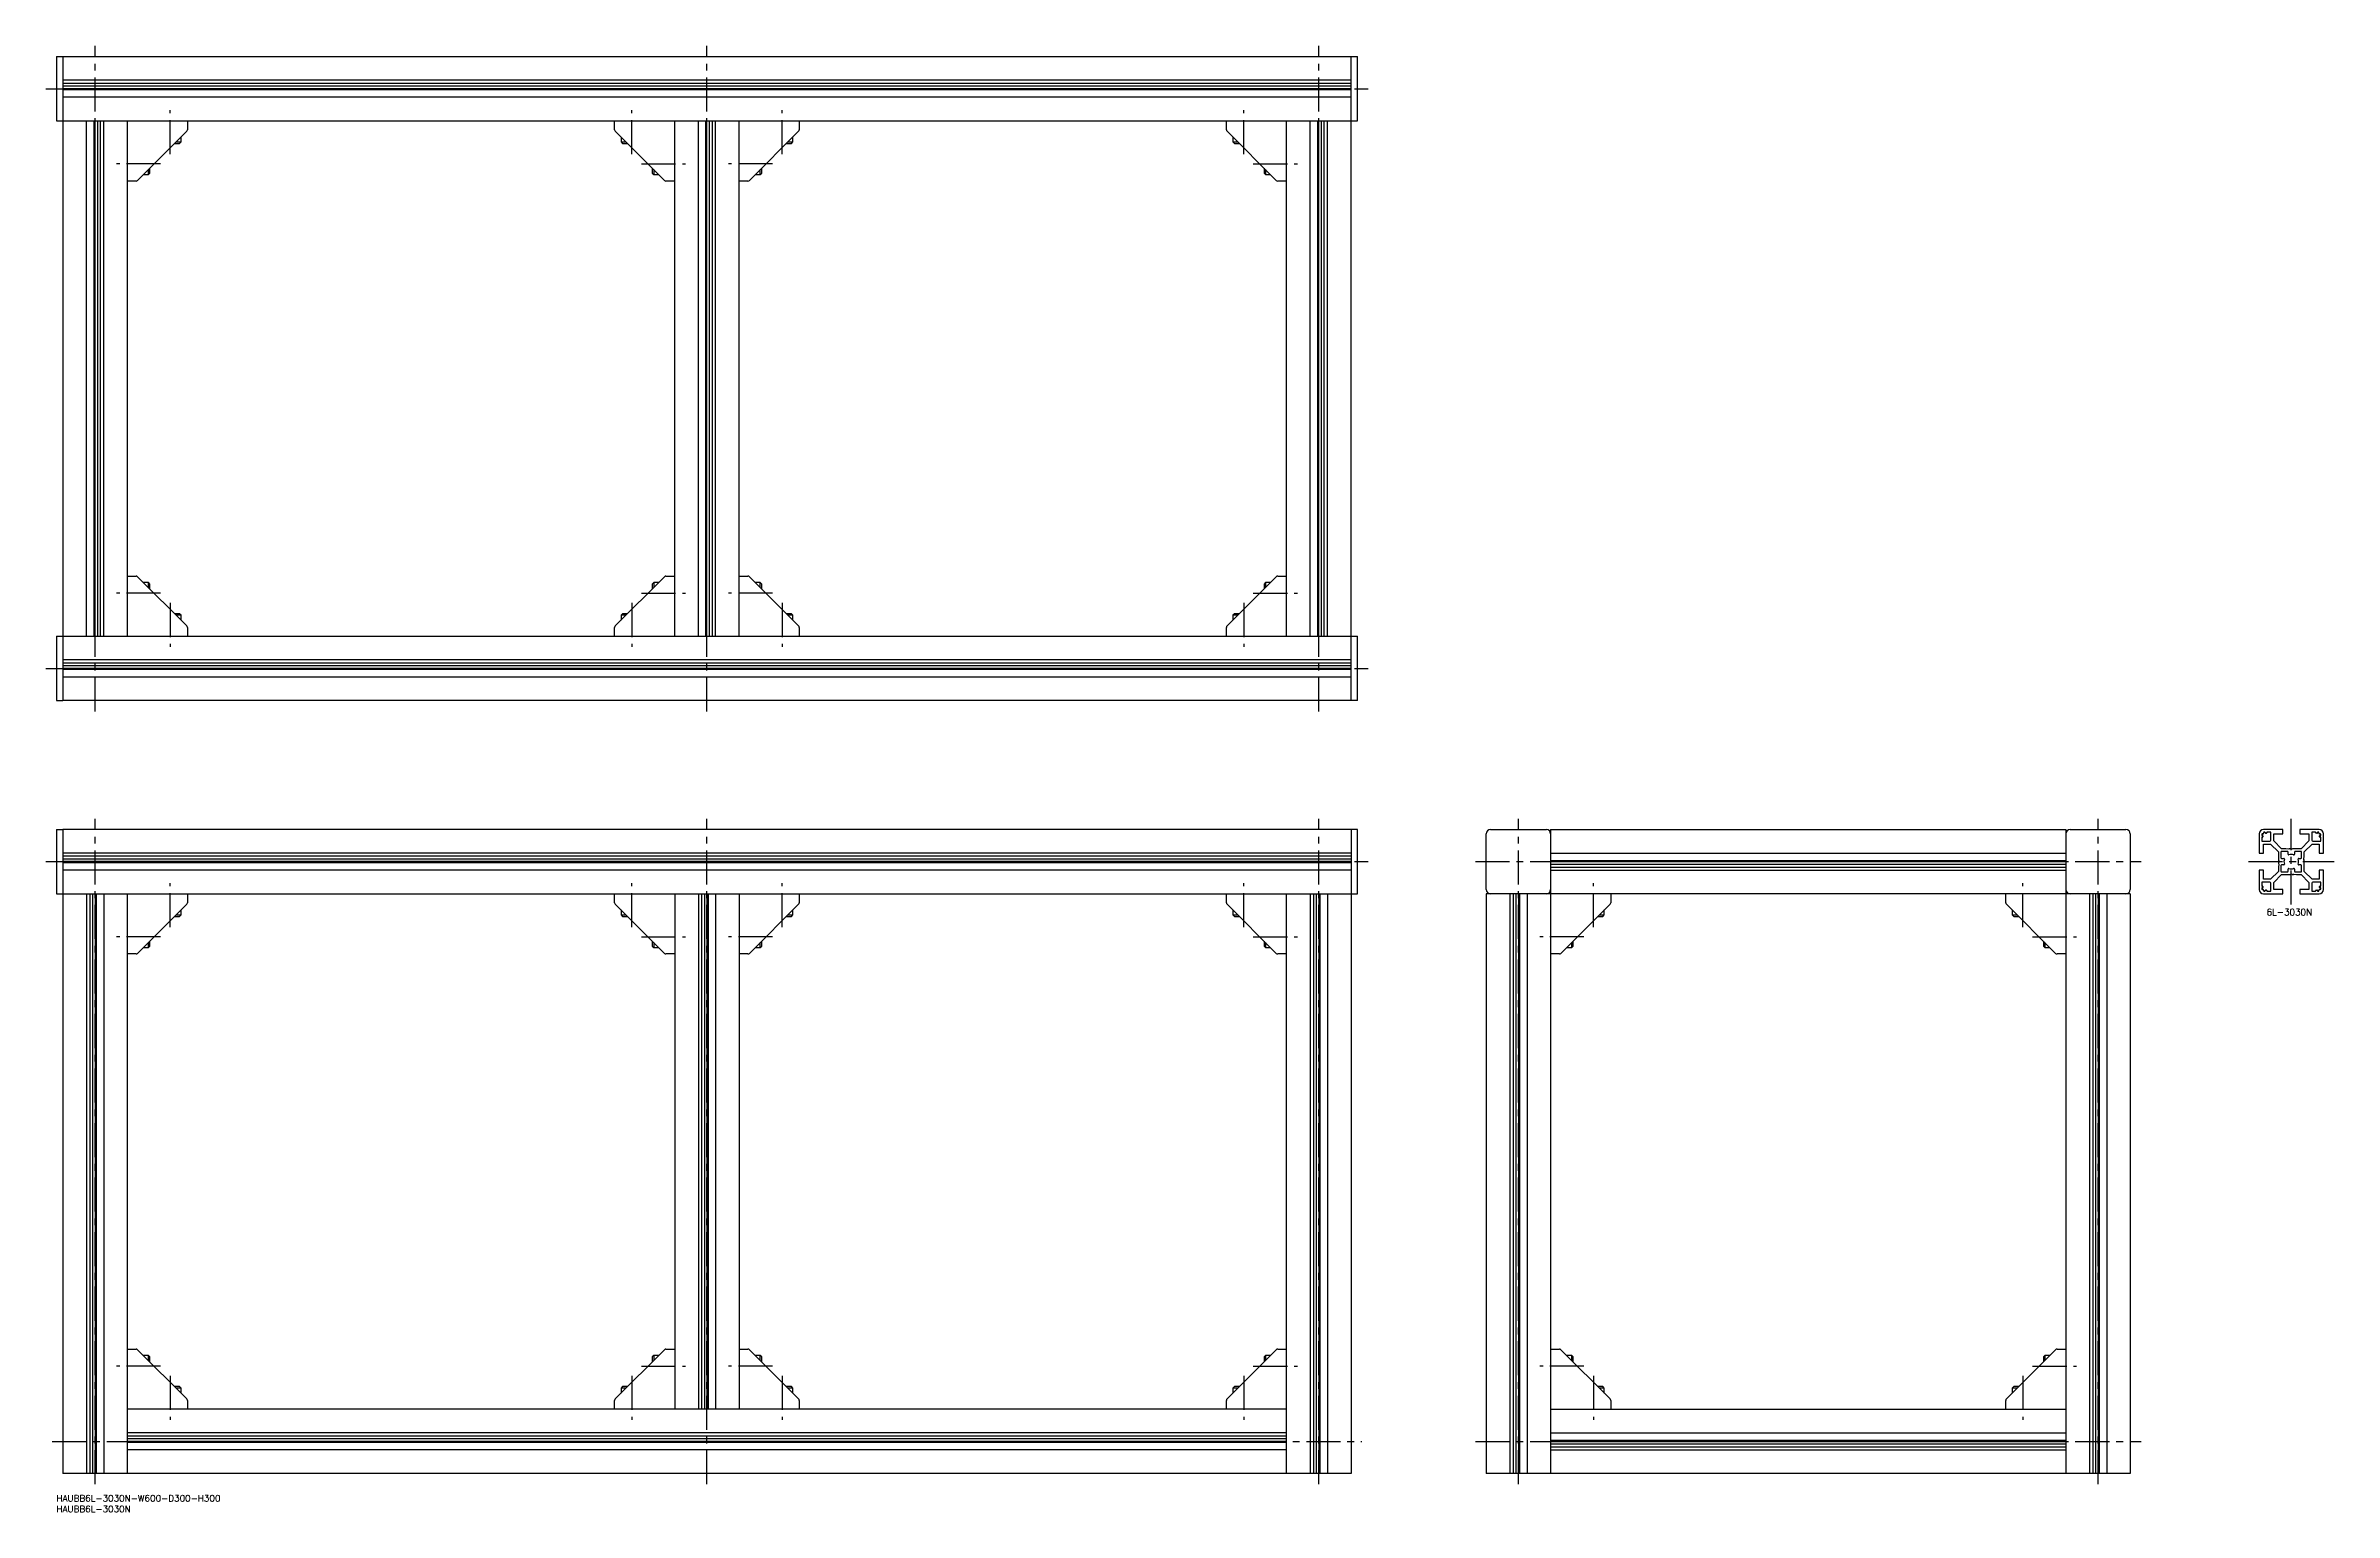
# Model space of a CAD drawing. Extents: x -5 to 1061, y -8 to 675.
import ezdxf

# ---------------------------------------------------------------- set-up
doc = ezdxf.new("R2010")
doc.units = 0
doc.header["$LTSCALE"] = 0.5
doc.linetypes.add('CENTER', pattern=[50.8, 31.75, -6.35, 6.35, -6.35])
for name, color, linetype in [('MSM_CENTER', 1, 'CENTER'), ('MSM_CONTINUOUS', 7, 'CONTINUOUS'), ('MSM_PART_NUMBER', 7, 'CONTINUOUS')]:
    doc.layers.add(name, color=color, linetype=linetype)
doc.styles.get("Standard").update_dxf_attribs({"font": 'txt.shx', "height": 3, "bigfont": 'bigfont.shx'})

# ---------------------------------------------------------------- blocks, each defined once
blk = doc.blocks.new('*U8')
at = {"layer": 'MSM_PART_NUMBER'}
blk.add_text('HAUBB6L-3030N-W600-D300-H300', height=3, dxfattribs=at).set_placement((0, -3))
blk = doc.blocks.new('*U9')
at = {"layer": 'MSM_PART_NUMBER'}
blk.add_text('HAUBB6L-3030N', height=3, dxfattribs=at).set_placement((0, -8))
blk = doc.blocks.new('*U10')
at = {"layer": 'MSM_PART_NUMBER'}
blk.add_text('6L-3030N', height=3, dxfattribs=at).set_placement((1029.5, 270))

msp = doc.modelspace()

# ---------------------------------------------------------------- linework, layer by layer
at = {"layer": 'MSM_CENTER'}
for p, q in [((18, 365), (18, 675)), ((303, 365), (303, 675)), ((588, 365), (588, 675)), ((-5, 655), (611, 655)), ((53, 624.5), (53, 645)), ((268, 624.5), (268, 645)), ((338, 624.5), (338, 645)), ((553, 624.5), (553, 645)), ((48.5, 620), (28, 620)), ((272.5, 620), (293, 620)), ((333.5, 620), (313, 620)), ((557.5, 620), (578, 620)), ((48.5, 420), (28, 420)), ((272.5, 420), (293, 420)), ((333.5, 420), (313, 420)), ((557.5, 420), (578, 420)), ((53, 415.5), (53, 395)), ((268, 415.5), (268, 395)), ((338, 415.5), (338, 395)), ((553, 415.5), (553, 395)), ((-5, 385), (611, 385)), ((18, 5), (18, 315)), ((303, 5), (303, 315)), ((588, 5), (588, 315)), ((681, 5), (681, 315)), ((951, 5), (951, 315)), ((1041, 275), (1041, 315)), ((-5, 295), (611, 295)), ((661, 295), (971, 295)), ((1021, 295), (1061, 295)), ((53, 264.5), (53, 285)), ((268, 264.5), (268, 285)), ((338, 264.5), (338, 285)), ((553, 264.5), (553, 285)), ((716, 264.5), (716, 285)), ((916, 264.5), (916, 285)), ((48.5, 260), (28, 260)), ((272.5, 260), (293, 260)), ((333.5, 260), (313, 260)), ((557.5, 260), (578, 260)), ((711.5, 260), (691, 260)), ((920.5, 260), (941, 260)), ((48.5, 60), (28, 60)), ((53, 55.5), (53, 35)), ((268, 55.5), (268, 35)), ((272.5, 60), (293, 60)), ((333.5, 60), (313, 60)), ((338, 55.5), (338, 35)), ((553, 55.5), (553, 35)), ((557.5, 60), (578, 60)), ((711.5, 60), (691, 60)), ((716, 55.5), (716, 35)), ((916, 55.5), (916, 35)), ((920.5, 60), (941, 60)), ((-2, 25), (608, 25)), ((661, 25), (971, 25))]:
    msp.add_line(p, q, dxfattribs=at)
at = {"layer": 'MSM_CONTINUOUS'}
for p, q in [((0, 670), (606, 670)), ((0, 670), (0, 640)), ((3, 670), (3, 370)), ((603, 370), (603, 670)), ((606, 640), (606, 670)), ((603, 659), (3, 659)), ((603, 657.5), (3, 657.5)), ((603, 656.2), (3, 656.2)), ((603, 655), (3, 655)), ((603, 654.5), (3, 654.5)), ((603, 651), (3, 651)), ((0, 640), (606, 640)), ((14, 400), (14, 640)), ((17.5, 400), (17.5, 640)), ((18, 400), (18, 640)), ((19.2, 400), (19.2, 640)), ((20.5, 400), (20.5, 640)), ((22, 400), (22, 640)), ((33, 400), (33, 640)), ((61, 640), (61, 635.9)), ((260, 635.9), (260, 640)), ((288, 400), (288, 640)), ((299, 400), (299, 640)), ((302.5, 400), (302.5, 640)), ((303, 400), (303, 640)), ((304.2, 400), (304.2, 640)), ((305.5, 400), (305.5, 640)), ((307, 400), (307, 640)), ((318, 400), (318, 640)), ((346, 640), (346, 635.9)), ((545, 635.9), (545, 640)), ((573, 400), (573, 640)), ((584, 400), (584, 640)), ((587.5, 400), (587.5, 640)), ((588, 400), (588, 640)), ((589.2, 400), (589.2, 640)), ((590.5, 400), (590.5, 640)), ((592, 400), (592, 640)), ((60.7, 635.2), (37.8, 612.3)), ((55, 629.5), (57.3, 629.5)), ((55.7, 630.2), (58, 630.2)), ((57.3, 629.5), (58, 630.2)), ((58, 630.2), (58, 632.5)), ((283.2, 612.3), (260.3, 635.2)), ((263, 632.5), (263, 630.2)), ((263, 630.2), (263.7, 629.5)), ((263, 630.2), (265.3, 630.2)), ((263.7, 629.5), (266, 629.5)), ((345.7, 635.2), (322.8, 612.3)), ((340, 629.5), (342.3, 629.5)), ((340.7, 630.2), (343, 630.2)), ((342.3, 629.5), (343, 630.2)), ((343, 630.2), (343, 632.5)), ((568.2, 612.3), (545.3, 635.2)), ((548, 632.5), (548, 630.2)), ((548, 630.2), (548.7, 629.5)), ((548, 630.2), (550.3, 630.2)), ((548.7, 629.5), (551, 629.5)), ((37.1, 612), (33, 612)), ((40.5, 615), (42.8, 615)), ((42.8, 615), (42.8, 617.3)), ((42.8, 615), (43.5, 615.7)), ((43.5, 615.7), (43.5, 618)), ((277.5, 618), (277.5, 615.7)), ((277.5, 615.7), (278.2, 615)), ((278.2, 617.3), (278.2, 615)), ((278.2, 615), (280.5, 615)), ((288, 612), (283.9, 612)), ((322.1, 612), (318, 612)), ((325.5, 615), (327.8, 615)), ((327.8, 615), (327.8, 617.3)), ((327.8, 615), (328.5, 615.7)), ((328.5, 615.7), (328.5, 618)), ((562.5, 618), (562.5, 615.7)), ((562.5, 615.7), (563.2, 615)), ((563.2, 617.3), (563.2, 615)), ((563.2, 615), (565.5, 615)), ((573, 612), (568.9, 612)), ((33, 428), (37.1, 428)), ((37.8, 427.7), (60.7, 404.8)), ((260.3, 404.8), (283.2, 427.7)), ((283.9, 428), (288, 428)), ((318, 428), (322.1, 428)), ((322.8, 427.7), (345.7, 404.8)), ((545.3, 404.8), (568.2, 427.7)), ((568.9, 428), (573, 428)), ((42.8, 425), (40.5, 425)), ((43.5, 424.3), (42.8, 425)), ((42.8, 422.7), (42.8, 425)), ((43.5, 422), (43.5, 424.3)), ((278.2, 425), (277.5, 424.3)), ((277.5, 424.3), (277.5, 422)), ((280.5, 425), (278.2, 425)), ((278.2, 425), (278.2, 422.7)), ((327.8, 425), (325.5, 425)), ((328.5, 424.3), (327.8, 425)), ((327.8, 422.7), (327.8, 425)), ((328.5, 422), (328.5, 424.3)), ((563.2, 425), (562.5, 424.3)), ((562.5, 424.3), (562.5, 422)), ((565.5, 425), (563.2, 425)), ((563.2, 425), (563.2, 422.7)), ((57.3, 410.5), (55, 410.5)), ((58, 409.8), (55.7, 409.8)), ((58, 409.8), (57.3, 410.5)), ((58, 407.5), (58, 409.8)), ((263.7, 410.5), (263, 409.8)), ((263, 409.8), (263, 407.5)), ((265.3, 409.8), (263, 409.8)), ((266, 410.5), (263.7, 410.5)), ((342.3, 410.5), (340, 410.5)), ((343, 409.8), (340.7, 409.8)), ((343, 409.8), (342.3, 410.5)), ((343, 407.5), (343, 409.8)), ((548.7, 410.5), (548, 409.8)), ((548, 409.8), (548, 407.5)), ((550.3, 409.8), (548, 409.8)), ((551, 410.5), (548.7, 410.5)), ((0, 400), (0, 370)), ((0, 400), (606, 400)), ((61, 404.1), (61, 400)), ((260, 400), (260, 404.1)), ((346, 404.1), (346, 400)), ((545, 400), (545, 404.1)), ((606, 370), (606, 400)), ((603, 389), (3, 389)), ((603, 387.5), (3, 387.5)), ((603, 386.2), (3, 386.2)), ((603, 385), (3, 385)), ((603, 384.5), (3, 384.5)), ((603, 381), (3, 381)), ((0, 370), (3, 370)), ((606, 370), (3, 370)), ((0, 310), (0, 280)), ((0, 310), (3, 310)), ((606, 310), (3, 310)), ((3, 310), (3, 10)), ((603, 310), (603, 10)), ((606, 280), (606, 310)), ((668, 310), (694, 310)), ((696, 310), (696, 10)), ((696, 310), (936, 310)), ((936, 310), (936, 10)), ((938, 310), (964, 310)), ((1037, 310), (1028, 310)), ((1037, 308), (1037, 310)), ((1045, 310), (1045, 308)), ((1054, 310), (1045, 310)), ((603, 299), (3, 299)), ((666, 282), (666, 308)), ((696, 299), (936, 299)), ((966, 308), (966, 282)), ((1026, 308), (1026, 299)), ((1026, 299), (1028, 299)), ((1027.2, 307.6), (1027.2, 307.4)), ((1027.2, 306.2), (1027.2, 304.7)), ((1027.4, 307.2), (1027.6, 307.2)), ((1027.6, 306.4), (1027.4, 306.4)), ((1027.4, 304.5), (1031, 304.5)), ((1027.8, 307.9), (1027.5, 307.9)), ((1027.8, 307), (1027.8, 306.6)), ((1028, 299), (1028, 303.2)), ((1028, 303.2), (1031.3, 303.2)), ((1028.1, 308.5), (1028.1, 308.2)), ((1028.6, 308.8), (1028.4, 308.8)), ((1028.8, 308.4), (1028.8, 308.6)), ((1029.4, 308.2), (1029, 308.2)), ((1029.6, 308.6), (1029.6, 308.4)), ((1031.3, 308.8), (1029.8, 308.8)), ((1031.3, 303.2), (1035, 299.6)), ((1031.5, 305), (1031.5, 308.6)), ((1032.8, 304.7), (1032.8, 308)), ((1032.8, 308), (1037, 308)), ((1036.4, 301), (1032.8, 304.7)), ((1035, 299.6), (1035, 295.5)), ((1036.2, 299.5), (1036.2, 296.8)), ((1038.5, 301), (1036.4, 301)), ((1039.2, 299.8), (1036.5, 299.8)), ((1039.8, 300.8), (1038.5, 301)), ((1039.5, 298.5), (1039.5, 299.5)), ((1040.1, 300.9), (1039.8, 300.8)), ((1041, 300.7), (1040.6, 300.9)), ((1041.5, 301), (1041, 300.7)), ((1045.6, 301), (1041.5, 301)), ((1042.5, 299.5), (1042.5, 298.5)), ((1045.5, 299.8), (1042.8, 299.8)), ((1045, 308), (1049.2, 308)), ((1049.2, 304.7), (1045.6, 301)), ((1045.8, 296.8), (1045.8, 299.5)), ((1047, 299.6), (1050.7, 303.2)), ((1047, 297.5), (1047, 299.6)), ((1049.2, 308), (1049.2, 304.7)), ((1050.5, 308.6), (1050.5, 305)), ((1052.2, 308.8), (1050.7, 308.8)), ((1050.7, 303.2), (1054, 303.2)), ((1051, 304.5), (1054.6, 304.5)), ((1052.4, 308.4), (1052.4, 308.6)), ((1053, 308.2), (1052.6, 308.2)), ((1053.2, 308.6), (1053.2, 308.4)), ((1053.6, 308.8), (1053.4, 308.8)), ((1053.9, 308.2), (1053.9, 308.5)), ((1054, 303.2), (1054, 299)), ((1054, 299), (1056, 299)), ((1054.5, 307.9), (1054.2, 307.9)), ((1054.2, 306.6), (1054.2, 307)), ((1054.4, 307.2), (1054.6, 307.2)), ((1054.6, 306.4), (1054.4, 306.4)), ((1054.8, 307.4), (1054.8, 307.6)), ((1054.8, 304.7), (1054.8, 306.2)), ((1056, 299), (1056, 308)), ((603, 297.5), (3, 297.5)), ((603, 296.2), (3, 296.2)), ((603, 295), (3, 295)), ((603, 294.5), (3, 294.5)), ((603, 291), (3, 291)), ((696, 295.5), (936, 295.5)), ((696, 295), (936, 295)), ((696, 293.8), (936, 293.8)), ((696, 292.5), (936, 292.5)), ((696, 291), (936, 291)), ((1028, 291), (1026, 291)), ((1026, 291), (1026, 282)), ((1028, 286.8), (1028, 291)), ((1035, 290.4), (1031.3, 286.8)), ((1032.8, 285.3), (1036.4, 289)), ((1035, 295.5), (1035.3, 295)), ((1035.2, 293.8), (1035, 292.5)), ((1035, 292.5), (1035, 290.4)), ((1035.3, 295), (1035.1, 294.6)), ((1035.1, 294.1), (1035.2, 293.8)), ((1036.2, 293.2), (1036.2, 290.5)), ((1036.4, 289), (1040.5, 289)), ((1036.5, 296.5), (1037.5, 296.5)), ((1037.5, 293.5), (1036.5, 293.5)), ((1036.5, 290.2), (1039.2, 290.2)), ((1039.5, 290.5), (1039.5, 291.5)), ((1040.5, 289), (1041, 289.3)), ((1041, 289.3), (1041.4, 289.1)), ((1041.9, 289.1), (1042.2, 289.2)), ((1042.2, 289.2), (1043.5, 289)), ((1042.5, 291.5), (1042.5, 290.5)), ((1042.8, 290.2), (1045.5, 290.2)), ((1043.5, 289), (1045.6, 289)), ((1044.5, 296.5), (1045.5, 296.5)), ((1045.5, 293.5), (1044.5, 293.5)), ((1045.6, 289), (1049.2, 285.3)), ((1045.8, 290.5), (1045.8, 293.2)), ((1046.7, 295), (1046.9, 295.4)), ((1047, 294.5), (1046.7, 295)), ((1046.8, 296.2), (1047, 297.5)), ((1046.9, 295.9), (1046.8, 296.2)), ((1047, 290.4), (1047, 294.5)), ((1050.7, 286.8), (1047, 290.4)), ((1056, 291), (1054, 291)), ((1054, 291), (1054, 286.8)), ((1056, 282), (1056, 291)), ((0, 280), (606, 280)), ((14, 280), (14, 10)), ((15.5, 280), (15.5, 10)), ((16.8, 280), (16.8, 10)), ((18, 280), (18, 10)), ((18.5, 280), (18.5, 10)), ((22, 280), (22, 10)), ((33, 10), (33, 280)), ((61, 280), (61, 275.9)), ((260, 275.9), (260, 280)), ((288, 280), (288, 40)), ((299, 280), (299, 40)), ((300.5, 280), (300.5, 40)), ((301.8, 280), (301.8, 40)), ((303, 280), (303, 40)), ((303.5, 280), (303.5, 40)), ((307, 280), (307, 40)), ((318, 280), (318, 40)), ((346, 280), (346, 275.9)), ((545, 275.9), (545, 280)), ((573, 10), (573, 280)), ((584, 280), (584, 10)), ((585.5, 280), (585.5, 10)), ((586.8, 280), (586.8, 10)), ((588, 280), (588, 10)), ((588.5, 280), (588.5, 10)), ((592, 280), (592, 10)), ((966, 280), (666, 280)), ((666, 280), (666, 10)), ((677, 280), (677, 10)), ((678.5, 280), (678.5, 10)), ((679.8, 280), (679.8, 10)), ((681, 280), (681, 10)), ((681.5, 280), (681.5, 10)), ((685, 280), (685, 10)), ((724, 280), (724, 275.9)), ((908, 275.9), (908, 280)), ((947, 280), (947, 10)), ((948.5, 280), (948.5, 10)), ((949.8, 280), (949.8, 10)), ((951, 280), (951, 10)), ((951.5, 280), (951.5, 10)), ((955, 280), (955, 10)), ((966, 280), (966, 10)), ((1027.2, 285.3), (1027.2, 283.8)), ((1027.2, 282.6), (1027.2, 282.4)), ((1031, 285.5), (1027.4, 285.5)), ((1027.4, 283.6), (1027.6, 283.6)), ((1027.6, 282.8), (1027.4, 282.8)), ((1027.5, 282.1), (1027.8, 282.1)), ((1027.8, 283.4), (1027.8, 283)), ((1031.3, 286.8), (1028, 286.8)), ((1028, 280), (1037, 280)), ((1028.1, 281.8), (1028.1, 281.5)), ((1028.4, 281.2), (1028.6, 281.2)), ((1028.8, 281.4), (1028.8, 281.6)), ((1029, 281.8), (1029.4, 281.8)), ((1029.6, 281.6), (1029.6, 281.4)), ((1029.8, 281.2), (1031.3, 281.2)), ((1031.5, 281.4), (1031.5, 285)), ((1032.8, 282), (1032.8, 285.3)), ((1037, 282), (1032.8, 282)), ((1037, 280), (1037, 282)), ((1049.2, 282), (1045, 282)), ((1045, 282), (1045, 280)), ((1045, 280), (1054, 280)), ((1049.2, 285.3), (1049.2, 282)), ((1050.5, 285), (1050.5, 281.4)), ((1054, 286.8), (1050.7, 286.8)), ((1050.7, 281.2), (1052.2, 281.2)), ((1054.6, 285.5), (1051, 285.5)), ((1052.4, 281.4), (1052.4, 281.6)), ((1052.6, 281.8), (1053, 281.8)), ((1053.2, 281.6), (1053.2, 281.4)), ((1053.4, 281.2), (1053.6, 281.2)), ((1053.9, 281.5), (1053.9, 281.8)), ((1054.2, 283), (1054.2, 283.4)), ((1054.2, 282.1), (1054.5, 282.1)), ((1054.4, 283.6), (1054.6, 283.6)), ((1054.6, 282.8), (1054.4, 282.8)), ((1054.8, 283.8), (1054.8, 285.3)), ((1054.8, 282.4), (1054.8, 282.6)), ((60.7, 275.2), (37.8, 252.3)), ((55, 269.5), (57.3, 269.5)), ((55.7, 270.2), (58, 270.2)), ((57.3, 269.5), (58, 270.2)), ((58, 270.2), (58, 272.5)), ((283.2, 252.3), (260.3, 275.2)), ((263, 272.5), (263, 270.2)), ((263, 270.2), (263.7, 269.5)), ((263, 270.2), (265.3, 270.2)), ((263.7, 269.5), (266, 269.5)), ((345.7, 275.2), (322.8, 252.3)), ((340, 269.5), (342.3, 269.5)), ((340.7, 270.2), (343, 270.2)), ((342.3, 269.5), (343, 270.2)), ((343, 270.2), (343, 272.5)), ((568.2, 252.3), (545.3, 275.2)), ((548, 272.5), (548, 270.2)), ((548, 270.2), (548.7, 269.5)), ((548, 270.2), (550.3, 270.2)), ((548.7, 269.5), (551, 269.5)), ((723.7, 275.2), (700.8, 252.3)), ((718, 269.5), (720.3, 269.5)), ((718.7, 270.2), (721, 270.2)), ((720.3, 269.5), (721, 270.2)), ((721, 270.2), (721, 272.5)), ((931.2, 252.3), (908.3, 275.2)), ((911, 272.5), (911, 270.2)), ((911, 270.2), (911.7, 269.5)), ((911, 270.2), (913.3, 270.2)), ((911.7, 269.5), (914, 269.5)), ((42.8, 255), (42.8, 257.3)), ((43.5, 255.7), (43.5, 258)), ((277.5, 258), (277.5, 255.7)), ((278.2, 257.3), (278.2, 255)), ((327.8, 255), (327.8, 257.3)), ((328.5, 255.7), (328.5, 258)), ((562.5, 258), (562.5, 255.7)), ((563.2, 257.3), (563.2, 255)), ((705.8, 255), (705.8, 257.3)), ((706.5, 255.7), (706.5, 258)), ((925.5, 258), (925.5, 255.7)), ((926.2, 257.3), (926.2, 255)), ((37.1, 252), (33, 252)), ((40.5, 255), (42.8, 255)), ((42.8, 255), (43.5, 255.7)), ((277.5, 255.7), (278.2, 255)), ((278.2, 255), (280.5, 255)), ((288, 252), (283.9, 252)), ((322.1, 252), (318, 252)), ((325.5, 255), (327.8, 255)), ((327.8, 255), (328.5, 255.7)), ((562.5, 255.7), (563.2, 255)), ((563.2, 255), (565.5, 255)), ((573, 252), (568.9, 252)), ((700.1, 252), (696, 252)), ((703.5, 255), (705.8, 255)), ((705.8, 255), (706.5, 255.7)), ((925.5, 255.7), (926.2, 255)), ((926.2, 255), (928.5, 255)), ((936, 252), (931.9, 252)), ((33, 68), (37.1, 68)), ((37.8, 67.7), (60.7, 44.8)), ((42.8, 65), (40.5, 65)), ((43.5, 64.3), (42.8, 65)), ((42.8, 62.7), (42.8, 65)), ((43.5, 62), (43.5, 64.3)), ((260.3, 44.8), (283.2, 67.7)), ((278.2, 65), (277.5, 64.3)), ((277.5, 64.3), (277.5, 62)), ((280.5, 65), (278.2, 65)), ((278.2, 65), (278.2, 62.7)), ((283.9, 68), (288, 68)), ((318, 68), (322.1, 68)), ((322.8, 67.7), (345.7, 44.8)), ((327.8, 65), (325.5, 65)), ((328.5, 64.3), (327.8, 65)), ((327.8, 62.7), (327.8, 65)), ((328.5, 62), (328.5, 64.3)), ((545.3, 44.8), (568.2, 67.7)), ((563.2, 65), (562.5, 64.3)), ((562.5, 64.3), (562.5, 62)), ((565.5, 65), (563.2, 65)), ((563.2, 65), (563.2, 62.7)), ((568.9, 68), (573, 68)), ((696, 68), (700.1, 68)), ((700.8, 67.7), (723.7, 44.8)), ((705.8, 65), (703.5, 65)), ((706.5, 64.3), (705.8, 65)), ((705.8, 62.7), (705.8, 65)), ((706.5, 62), (706.5, 64.3)), ((908.3, 44.8), (931.2, 67.7)), ((926.2, 65), (925.5, 64.3)), ((925.5, 64.3), (925.5, 62)), ((928.5, 65), (926.2, 65)), ((926.2, 65), (926.2, 62.7)), ((931.9, 68), (936, 68)), ((57.3, 50.5), (55, 50.5)), ((58, 49.8), (55.7, 49.8)), ((58, 49.8), (57.3, 50.5)), ((58, 47.5), (58, 49.8)), ((61, 44.1), (61, 40)), ((260, 40), (260, 44.1)), ((263.7, 50.5), (263, 49.8)), ((263, 49.8), (263, 47.5)), ((265.3, 49.8), (263, 49.8)), ((266, 50.5), (263.7, 50.5)), ((342.3, 50.5), (340, 50.5)), ((343, 49.8), (340.7, 49.8)), ((343, 49.8), (342.3, 50.5)), ((343, 47.5), (343, 49.8)), ((346, 44.1), (346, 40)), ((545, 40), (545, 44.1)), ((548.7, 50.5), (548, 49.8)), ((548, 49.8), (548, 47.5)), ((550.3, 49.8), (548, 49.8)), ((551, 50.5), (548.7, 50.5)), ((720.3, 50.5), (718, 50.5)), ((721, 49.8), (718.7, 49.8)), ((721, 49.8), (720.3, 50.5)), ((721, 47.5), (721, 49.8)), ((724, 44.1), (724, 40)), ((908, 40), (908, 44.1)), ((911.7, 50.5), (911, 49.8)), ((911, 49.8), (911, 47.5)), ((913.3, 49.8), (911, 49.8)), ((914, 50.5), (911.7, 50.5)), ((573, 40), (33, 40)), ((696, 40), (936, 40)), ((573, 29), (33, 29)), ((573, 27.5), (33, 27.5)), ((573, 26.2), (33, 26.2)), ((573, 25), (33, 25)), ((573, 24.5), (33, 24.5)), ((696, 29), (936, 29)), ((696, 25.5), (936, 25.5)), ((696, 25), (936, 25)), ((696, 23.8), (936, 23.8)), ((696, 22.5), (936, 22.5)), ((573, 21), (33, 21)), ((696, 21), (936, 21)), ((33, 10), (3, 10)), ((603, 10), (33, 10)), ((966, 10), (666, 10))]:
    msp.add_line(p, q, dxfattribs=at)
for centre, radius, start, end in [((60, 635.9), 1, 315, 0), ((261, 635.9), 1, 180, 225), ((345, 635.9), 1, 315, 0), ((546, 635.9), 1, 180, 225), ((37.1, 613), 1, 270, 315), ((283.9, 613), 1, 225, 270), ((322.1, 613), 1, 270, 315), ((568.9, 613), 1, 225, 270), ((37.1, 427), 1, 45, 90), ((283.9, 427), 1, 90, 135), ((322.1, 427), 1, 45, 90), ((568.9, 427), 1, 90, 135), ((60, 404.1), 1, 0, 45), ((261, 404.1), 1, 135, 180), ((345, 404.1), 1, 0, 45), ((546, 404.1), 1, 135, 180), ((668, 308), 2, 90, 180), ((694, 308), 2, 0, 90), ((938, 308), 2, 90, 180), ((964, 308), 2, 0, 90), ((1028, 308), 2, 90, 180), ((1054, 308), 2, 0, 90), ((1027.5, 307.6), 0.3, 90, 180), ((1027.4, 307.4), 0.2, 180, 270), ((1027.4, 306.2), 0.2, 90, 180), ((1027.4, 304.7), 0.2, 180, 270), ((1027.6, 307), 0.2, 0, 90), ((1027.6, 306.6), 0.2, 270, 0), ((1027.8, 308.2), 0.3, 270, 0), ((1028.4, 308.5), 0.3, 90, 180), ((1028.6, 308.6), 0.2, 0, 90), ((1029, 308.4), 0.2, 180, 270), ((1029.4, 308.4), 0.2, 270, 0), ((1029.8, 308.6), 0.2, 90, 180), ((1031, 305), 0.5, 270, 0), ((1031.3, 308.6), 0.2, 0, 90), ((1036.5, 299.5), 0.3, 90, 180), ((1039.2, 299.5), 0.3, 0, 90), ((1039.8, 298.5), 0.3, 180, 288.9246), ((1040.3, 300.5), 0.5, 60, 120), ((1042.2, 298.5), 0.3, 251.0754, 0), ((1042.8, 299.5), 0.3, 90, 180), ((1045.5, 299.5), 0.3, 0, 90), ((1050.7, 308.6), 0.2, 90, 180), ((1051, 305), 0.5, 180, 270), ((1052.2, 308.6), 0.2, 0, 90), ((1052.6, 308.4), 0.2, 180, 270), ((1053, 308.4), 0.2, 270, 0), ((1053.4, 308.6), 0.2, 90, 180), ((1053.6, 308.5), 0.3, 0, 90), ((1054.2, 308.2), 0.3, 180, 270), ((1054.4, 307), 0.2, 90, 180), ((1054.4, 306.6), 0.2, 180, 270), ((1054.5, 307.6), 0.3, 0, 90), ((1054.6, 307.4), 0.2, 270, 0), ((1054.6, 306.2), 0.2, 0, 90), ((1054.6, 304.7), 0.2, 270, 0), ((1035.5, 294.3), 0.5, 150, 210), ((1036.5, 296.8), 0.3, 180, 270), ((1036.5, 293.2), 0.3, 90, 180), ((1036.5, 290.5), 0.3, 180, 270), ((1037.5, 296.2), 0.3, 341.0754, 90), ((1037.5, 293.8), 0.3, 270, 18.9246), ((1041, 295), 3.4, 161.0754, 198.9246), ((1039.2, 290.5), 0.3, 270, 0), ((1039.8, 291.5), 0.3, 71.0754, 180), ((1041, 295), 3.4, 71.0754, 108.9246), ((1041, 295), 3.4, 251.0754, 288.9246), ((1041.7, 289.5), 0.5, 240, 300), ((1042.2, 291.5), 0.3, 0, 108.9246), ((1042.8, 290.5), 0.3, 180, 270), ((1044.5, 296.2), 0.3, 90, 198.9247), ((1041, 295), 3.4, 341.0754, 18.9246), ((1044.5, 293.8), 0.3, 161.0754, 270), ((1045.5, 296.8), 0.3, 270, 0), ((1045.5, 293.2), 0.3, 0, 90), ((1045.5, 290.5), 0.3, 270, 0), ((1046.5, 295.7), 0.5, 330, 30), ((668, 282), 2, 180, 270), ((694, 282), 2, 270, 0), ((938, 282), 2, 180, 270), ((964, 282), 2, 270, 0), ((1028, 282), 2, 180, 270), ((1027.4, 285.3), 0.2, 90, 180), ((1027.4, 283.8), 0.2, 180, 270), ((1027.4, 282.6), 0.2, 90, 180), ((1027.5, 282.4), 0.3, 180, 270), ((1027.6, 283.4), 0.2, 0, 90), ((1027.6, 283), 0.2, 270, 0), ((1027.8, 281.8), 0.3, 0, 90), ((1028.4, 281.5), 0.3, 180, 270), ((1028.6, 281.4), 0.2, 270, 0), ((1029, 281.6), 0.2, 90, 180), ((1029.4, 281.6), 0.2, 0, 90), ((1029.8, 281.4), 0.2, 180, 270), ((1031, 285), 0.5, 0, 90), ((1031.3, 281.4), 0.2, 270, 0), ((1051, 285), 0.5, 90, 180), ((1050.7, 281.4), 0.2, 180, 270), ((1052.2, 281.4), 0.2, 270, 0), ((1052.6, 281.6), 0.2, 90, 180), ((1053, 281.6), 0.2, 0, 90), ((1053.4, 281.4), 0.2, 180, 270), ((1053.6, 281.5), 0.3, 270, 0), ((1054.2, 281.8), 0.3, 90, 180), ((1054, 282), 2, 270, 0), ((1054.4, 283.4), 0.2, 90, 180), ((1054.4, 283), 0.2, 180, 270), ((1054.5, 282.4), 0.3, 270, 0), ((1054.6, 285.3), 0.2, 0, 90), ((1054.6, 283.8), 0.2, 270, 0), ((1054.6, 282.6), 0.2, 0, 90), ((60, 275.9), 1, 315, 0), ((261, 275.9), 1, 180, 225), ((345, 275.9), 1, 315, 0), ((546, 275.9), 1, 180, 225), ((723, 275.9), 1, 315, 0), ((909, 275.9), 1, 180, 225), ((37.1, 253), 1, 270, 315), ((283.9, 253), 1, 225, 270), ((322.1, 253), 1, 270, 315), ((568.9, 253), 1, 225, 270), ((700.1, 253), 1, 270, 315), ((931.9, 253), 1, 225, 270), ((37.1, 67), 1, 45, 90), ((283.9, 67), 1, 90, 135), ((322.1, 67), 1, 45, 90), ((568.9, 67), 1, 90, 135), ((700.1, 67), 1, 45, 90), ((931.9, 67), 1, 90, 135), ((60, 44.1), 1, 0, 45), ((261, 44.1), 1, 135, 180), ((345, 44.1), 1, 0, 45), ((546, 44.1), 1, 135, 180), ((723, 44.1), 1, 0, 45), ((909, 44.1), 1, 135, 180)]:
    msp.add_arc(centre, radius, start, end, dxfattribs=at)

# ---------------------------------------------------------------- block references
for name in ['*U10', '*U8', '*U9']:
    msp.add_blockref(name, (0, 0), dxfattribs=at)

doc.saveas('drawing.dxf')
